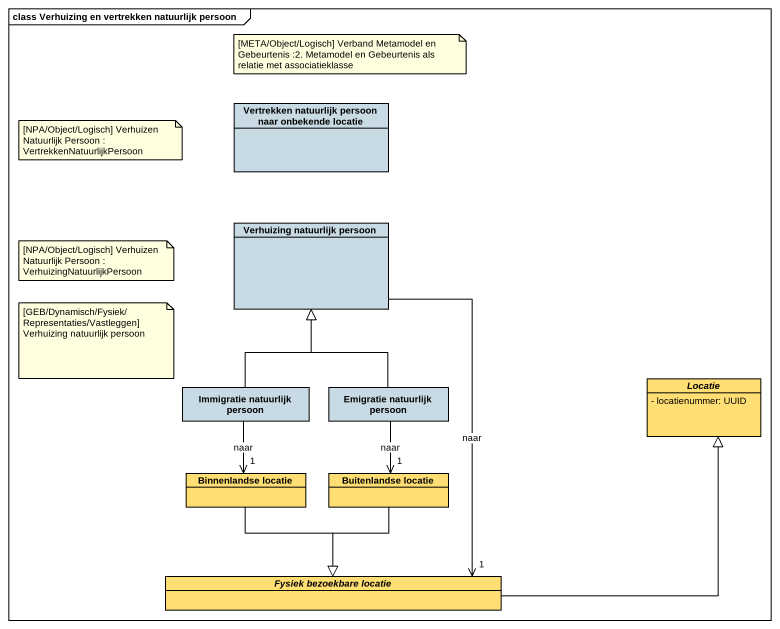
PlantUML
@startuml
mainframe class Verhuizing en vertrekken natuurlijk persoon
hide circle
hide empty members
skinparam classAttributeIconSize 0
class "Vertrekken natuurlijk persoon naar onbekende locatie" as Vertrekken_natuurlijk #C8DAE3
class "Verhuizing natuurlijk persoon" as Verhuizing_natuurlijk #C8DAE3
abstract class Locatie #FFDE73 {
  - locatienummer: UUID
}
class "Immigratie natuurlijk persoon" as Immigratie_natuurlijk #C8DAE3
class "Emigratie natuurlijk persoon" as Emigratie_natuurlijk_persoon #C8DAE3
class "Binnenlandse locatie" as Binnenlandse_locatie #FFDE73
class "Buitenlandse locatie" as Buitenlandse_locatie #FFDE73
abstract class "Fysiek bezoekbare locatie" as Fysiek_bezoekbare_locatie #FFDE73
Verhuizing_natuurlijk --> "1" Fysiek_bezoekbare_locatie : naar
Immigratie_natuurlijk -up-|> Verhuizing_natuurlijk
Immigratie_natuurlijk --> "1" Binnenlandse_locatie : naar
Emigratie_natuurlijk_persoon -up-|> Verhuizing_natuurlijk
Emigratie_natuurlijk_persoon --> "1" Buitenlandse_locatie : naar
Binnenlandse_locatie --|> Fysiek_bezoekbare_locatie
Buitenlandse_locatie --|> Fysiek_bezoekbare_locatie
Fysiek_bezoekbare_locatie -right-|> Locatie
note as N1
  [META/Object/Logisch] Verband Metamodel en Gebeurtenis :2. Metamodel en Gebeurtenis als relatie met associatieklasse
end note
note as N2
  [NPA/Object/Logisch] Verhuizen Natuurlijk Persoon : VertrekkenNatuurlijkPersoon
end note
note as N3
  [NPA/Object/Logisch] Verhuizen Natuurlijk Persoon : VerhuizingNatuurlijkPersoon
end note
note as N4
  [GEB/Dynamisch/Fysiek/Representaties/Vastleggen] Verhuizing natuurlijk persoon
end note
@enduml
